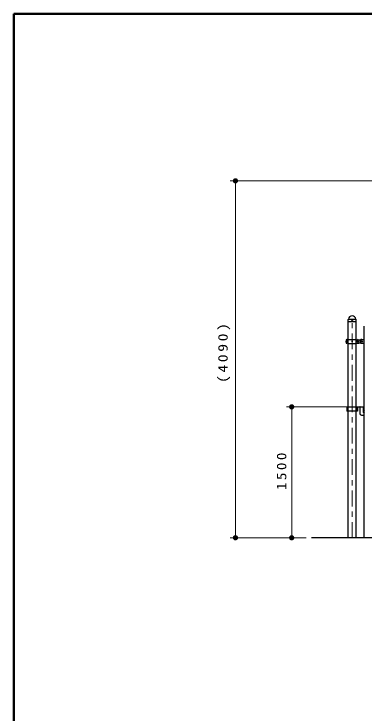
# Model space of a CAD drawing. Units: millimetres on the paper, scale 1:60. Extents: x -385 to 0, y -594 to 267.
# Drawn here: x -385 to -318, y -163.5 to -30 of the extents above; entities that cross this region are included whole.
import ezdxf

# ---------------------------------------------------------------- set-up
doc = ezdxf.new("R2010")
doc.units = ezdxf.units.MM
doc.linetypes.add('USER1', pattern=[4.5, 2.5, -2])
doc.linetypes.add('USER2', pattern=[6, 3, -1, 1, -1])
doc.layers.add('LY_1', color=7, linetype='Continuous', lineweight=25)
doc.styles.add('ＭＳ ゴシック', font='')
doc.styles.get('ＭＳ ゴシック').set_extended_font_data('MS Gothic')

# ---------------------------------------------------------------- blocks, each defined once
blk = doc.blocks.new('filled_dot')
at = {"color": 0, "linetype": 'Continuous', "lineweight": -2, "const_width": 1.25}
blk.add_lwpolyline([(-0.625, 0, 1), (0.625, 0, 1)], format="xyb", close=True, dxfattribs=at)

msp = doc.modelspace()

# ---------------------------------------------------------------- linework, layer by layer
at = {"layer": 'LY_1', "lineweight": 50}
for p, q in [((-385, -30), (-385, -297)), ((0, -30), (-385, -30))]:
    msp.add_line(p, q, dxfattribs=at)
at = {"layer": 'LY_1', "lineweight": 13}
for p, q in [((-305.727, -61.858), (-343.641, -61.858)), ((-342.641, -130.029), (-342.641, -61.858)), ((-321.068, -88.354), (-319.579, -88.354)), ((-321.038, -88.296), (-319.611, -88.296)), ((-321.128, -92.375), (-321.436, -92.375)), ((-321.436, -92.683), (-321.436, -92.375)), ((-321.128, -92.683), (-321.436, -92.683)), ((-319.519, -92.375), (-319.211, -92.375)), ((-319.519, -92.683), (-319.211, -92.683)), ((-319.211, -92.683), (-319.211, -92.375)), ((-320.581, -105.029), (-332.886, -105.029)), ((-331.886, -130.029), (-331.886, -105.029)), ((-329.1, -130.029), (-343.641, -130.029)), ((-329.1, -130.029), (-332.886, -130.029))]:
    msp.add_line(p, q, dxfattribs=at)
at = {"layer": 'LY_1'}
for p, q in [((-321.097, -88.704), (-321.091, -88.373)), ((-321.089, -88.712), (-321.097, -88.704)), ((-321.089, -88.712), (-319.557, -88.712)), ((-321.07, -88.325), (-321.052, -88.307)), ((-321.066, -130.029), (-321.066, -88.712)), ((-319.576, -88.325), (-319.595, -88.307)), ((-319.581, -130.029), (-319.581, -88.712)), ((-319.549, -88.704), (-319.557, -88.712)), ((-319.549, -88.704), (-319.556, -88.373)), ((-318.05, -130.029), (-318.05, -89.612)), ((-321.09, -92.154), (-321.353, -92.177)), ((-321.09, -92.904), (-321.353, -92.881)), ((-321.09, -92.154), (-319.556, -92.154)), ((-321.09, -92.904), (-319.556, -92.904)), ((-319.557, -92.154), (-319.032, -92.2)), ((-319.557, -92.904), (-319.032, -92.858)), ((-319.032, -92.2), (-318.695, -92.225)), ((-319.032, -92.858), (-318.695, -92.833)), ((-318.49, -92.162), (-318.05, -92.162)), ((-318.49, -92.896), (-318.05, -92.896)), ((-321.353, -105.082), (-321.353, -105.832)), ((-318.865, -105.082), (-321.353, -105.082)), ((-321.215, -105.082), (-321.215, -105.832)), ((-319.628, -105.082), (-319.628, -105.832)), ((-319.581, -105.029), (-318.157, -105.029)), ((-319.472, -105.082), (-319.472, -105.832)), ((-319.423, -105.082), (-319.423, -105.832)), ((-319.293, -105.082), (-319.293, -105.832)), ((-318.865, -105.079), (-318.865, -106.279)), ((-318.157, -104.976), (-318.05, -104.976)), ((-318.157, -106.112), (-318.157, -104.976)), ((-319.293, -105.832), (-321.353, -105.832)), ((-318.532, -106.612), (-318.05, -106.612)), ((-202.721, -130.029), (-328.1, -130.029))]:
    msp.add_line(p, q, dxfattribs=at)
at = {"layer": 'LY_1', "linetype": 'USER1', "lineweight": 13}
msp.add_line((-321.065, -88.362), (-319.582, -88.362), dxfattribs=at)
at = {"layer": 'LY_1', "linetype": 'USER2', "lineweight": 13}
msp.add_line((-320.323, -130.029), (-320.323, -88.362), dxfattribs=at)
at = {"layer": 'LY_1'}
for centre, radius in [((-320.323, -88.579), 0.05), ((-318.49, -92.529), 0.125)]:
    msp.add_circle(centre, radius, dxfattribs=at)
at = {"layer": 'LY_1', "lineweight": 13}
for centre, radius in [((-321.282, -92.529), 0.154), ((-321.282, -92.529), 0.0833), ((-320.323, -92.529), 0.0833), ((-319.365, -92.529), 0.154), ((-319.365, -92.529), 0.0833)]:
    msp.add_circle(centre, radius, dxfattribs=at)
at = {"layer": 'LY_1'}
for centre, radius, start, end in [((-320.323, -88.362), 0.72, 90, 173.3676), ((-320.323, -88.362), 0.72, 6.6324, 90), ((-321.021, -88.375), 0.07, 135, 178.99605), ((-321.085, -88.274), 0.0467, 315, 353.3676), ((-319.562, -88.274), 0.0467, 186.6324, 225), ((-319.626, -88.375), 0.07, 1.00395, 45), ((-320.698, -92.529), 0.833, 163.80375, 196.19625), ((-321.338, -92.343), 0.167, 95, 163.80375), ((-321.338, -92.715), 0.167, 196.19625, 265), ((-319.308, -92.343), 0.167, 16.19625, 85), ((-319.308, -92.715), 0.167, 275, 343.80375), ((-319.948, -92.529), 0.833, 343.80375, 16.19625), ((-318.49, -92.529), 0.367, 90, 270), ((-318.815, -105.079), 0.05, 90, 180), ((-318.532, -106.279), 0.333, 180, 270), ((-317.823, -105.862), 0.417, 216.8699, 237.04363), ((-317.823, -105.954), 0.317, 135.70796, 224.29204)]:
    msp.add_arc(centre, radius, start, end, dxfattribs=at)
at = {"layer": 'LY_1', "lineweight": 13}
for centre, start, end in [((-323.261, -92.529), 355.87048, 4.12952), ((-317.385, -92.529), 175.87048, 184.12952)]:
    msp.add_arc(centre, 2.139, start, end, dxfattribs=at)

# ---------------------------------------------------------------- block references
at = {"layer": 'LY_1', "lineweight": 13, "xscale": 0.4, "yscale": 0.4}
for p, rotation in [((-342.641, -61.858), 270), ((-331.886, -105.029), 270), ((-342.641, -130.029), 90), ((-331.886, -130.029), 90)]:
    msp.add_blockref('filled_dot', p, dxfattribs=dict(at, rotation=rotation))

# ---------------------------------------------------------------- texts
at = {"layer": 'LY_1', "char_height": 1.833, "attachment_point": 8, "rotation": 90, "style": 'ＭＳ ゴシック'}
for s, insert in [('\\T1.33;\\W1.2;(4090)', (-343.641, -94.512)), ('\\T1.33;\\W1.15;1500', (-332.886, -117.108))]:
    msp.add_mtext(s, dxfattribs=dict(at, insert=insert))

doc.saveas('drawing.dxf')
